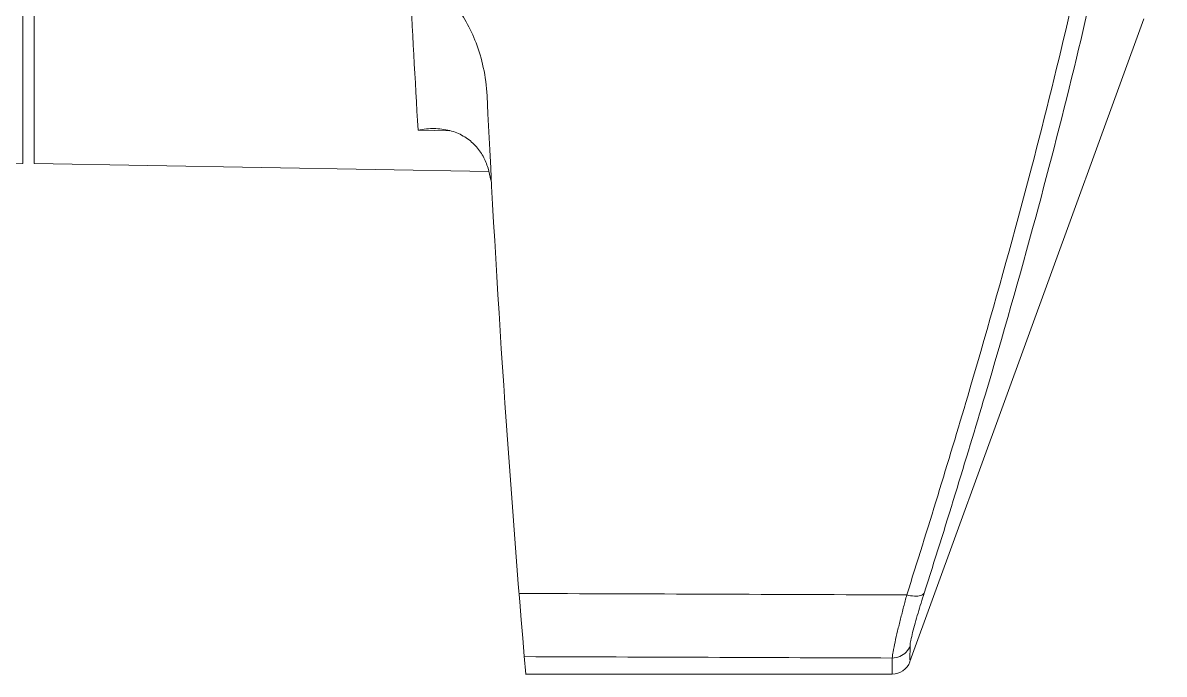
# Model space of a CAD drawing. Header units: metres. Extents: x 1628 to 1845, y 824 to 931.
# Drawn here: x 1655.3946 to 1655.4549, y 914.2751 to 914.3095 of the extents above; entities that cross this region are included whole.
import ezdxf

# ---------------------------------------------------------------- set-up
doc = ezdxf.new("R2010")
doc.units = ezdxf.units.M
doc.header["$LTSCALE"] = 0.15
doc.layers.add('hidrosanitário', color=26, linetype='Continuous', lineweight=0)

msp = doc.modelspace()

# ---------------------------------------------------------------- linework, layer by layer
at = {"layer": 'hidrosanitário', "linetype": 'Continuous'}
for p, q in [((1655.39457744337, 914.3880902053293), (1655.39457744337, 914.3020902053361)), ((1655.39517744337, 914.3880895882594), (1655.39517744337, 914.3020909262461)), ((1655.441494217655, 914.2757508967952), (1655.453864940451, 914.3097391783308)), ((1655.416364050288, 914.3038357465152), (1655.415481891128, 914.3038538630365)), ((1655.417169139425, 914.3038192150198), (1655.416364050288, 914.3038357465152)), ((1655.381784275682, 914.3015316435719), (1655.39457744337, 914.3020902053358)), ((1655.419225999078, 914.3016704362349), (1655.39517744337, 914.3020902053358)), ((1655.441502105386, 914.2765932984278), (1655.44149421749, 914.2758423441082)), ((1655.440553541011, 914.2750902053367), (1655.440562412685, 914.2759438107707)), ((1655.440554526753, 914.2750902053367), (1655.421168591798, 914.2750902053367))]:
    msp.add_line(p, q, dxfattribs=at)
for centre, radius, start, end in [((1656.104109676409, 914.3451175310679), 0.6898629695420869, 182.7645790072308, 183.4291535819647), ((1656.236344110208, 914.345090205335), 0.8181666666472529, 182.7616463330158, 184.9080628890049), ((1655.440553537878, 914.2760901877143), 0.001000000037776353, 269.9999934471413, 340.0000000038351)]:
    msp.add_arc(centre, radius, start, end, dxfattribs=at)
for points, knots in [([(1655.441327176519, 914.2792803158206), (1655.44243512818, 914.2827719241147), (1655.444472257436, 914.2893985142261), (1655.447162143465, 914.298856527743), (1655.44934395358, 914.3073259892838), (1655.451065217925, 914.3149523493), (1655.452377011369, 914.3219449697929), (1655.453315958536, 914.3285434582851), (1655.45388877658, 914.3349455903892), (1655.454017683102, 914.3391751127294), (1655.454017757749, 914.3412781250279)], [0, 0, 0, 0, 5.494769518461066, 10.39816285598832, 14.74839636600718, 18.61209763798428, 22.12332760927909, 25.41749188113808, 28.60565139528484, 31.7601698450988, 31.7601698450988, 31.7601698450988, 31.7601698450988]), ([(1655.442249415818, 914.2793771778595), (1655.443357705441, 914.2828547261763), (1655.445395752948, 914.2894570370061), (1655.448086125995, 914.2988849559349), (1655.450268287238, 914.3073362808793), (1655.451989660449, 914.3149566023487), (1655.453301296267, 914.321955248811), (1655.454239785813, 914.3285712467989), (1655.45481147508, 914.3349966149246), (1655.45493995811, 914.3392432966473), (1655.454940000087, 914.3413540582485)], [0, 0, 0, 0, 5.474824967060299, 10.36374738620441, 14.70515263688287, 18.56590213305444, 22.08006531382257, 25.38303947215508, 28.58532400579426, 31.751466408511, 31.751466408511, 31.751466408511, 31.751466408511]), ([(1655.415049545747, 914.3118438682752), (1655.415326550311, 914.3118302426853), (1655.415907466374, 914.3116959644642), (1655.416710723529, 914.3112167092279), (1655.417439677662, 914.310493058065), (1655.418071908346, 914.3095616508597), (1655.418593072143, 914.3084393650577), (1655.418977775869, 914.3071261529865), (1655.419103390675, 914.3061729208819), (1655.419127651075, 914.305669986197)], [0, 0, 0, 0, 0.4160092139519772, 0.8754552327844217, 1.386173508689391, 1.944762088641271, 2.555689785164871, 3.234980459972098, 3.990259676461089, 3.990259676461089, 3.990259676461089, 3.990259676461089]), ([(1655.416366051873, 914.3039332531209), (1655.416386907737, 914.3039328190514), (1655.416686677235, 914.3039241036697), (1655.417241152389, 914.3038406585699), (1655.417958464789, 914.3035275633367), (1655.418526737947, 914.3030600982408), (1655.418935602492, 914.3024837660353), (1655.419195135251, 914.3018551242537), (1655.419291455045, 914.3014203898931), (1655.419324931263, 914.3012064866778)], [0, 0, 0, 0, 0.03129057006000373, 0.4499129912770969, 0.8310672339352894, 1.191474504867174, 1.539712571246635, 1.880204157161299, 2.204964524284915, 2.204964524284915, 2.204964524284915, 2.204964524284915]), ([(1655.420822239476, 914.279357617728), (1655.424237152594, 914.2793444614038), (1655.431072130548, 914.2793184104028), (1655.437907110647, 914.2792929284303), (1655.441327176519, 914.2792803158206)], [0, 0, 0, 0, 5.122407691013971, 10.25254138344197, 10.25254138344197, 10.25254138344197, 10.25254138344197]), ([(1655.440562410253, 914.2759438107785), (1655.440565927647, 914.276055149445), (1655.440616054915, 914.2763339111809), (1655.440710934155, 914.2768094295036), (1655.440844546705, 914.2773871310212), (1655.440996815378, 914.2780116662054), (1655.441159221155, 914.2786473996296), (1655.441270997595, 914.2790706615212), (1655.441327176354, 914.2792803158211)], [0, 0, 0, 0, 0.167091320114044, 0.4226921061274739, 0.7284790513108381, 1.055984220963389, 1.387069640948128, 1.712645594370933, 1.712645594370933, 1.712645594370933, 1.712645594370933]), ([(1655.441327175593, 914.2792803131167), (1655.441462483003, 914.2792461011147), (1655.441712209701, 914.2792071895053), (1655.442033369545, 914.2792190922116), (1655.442214352624, 914.2793133348189), (1655.442249418844, 914.2793771767831)], [0, 0, 0, 0, 0.2093483985569579, 0.3747599752029114, 0.4840176133375941, 0.4840176133375941, 0.4840176133375941, 0.4840176133375941]), ([(1655.441502105386, 914.2765932984278), (1655.441503115353, 914.276686162694), (1655.441550695678, 914.2769194356272), (1655.4416417935, 914.2773157642735), (1655.441772618179, 914.2777979318096), (1655.441922465359, 914.2783190548778), (1655.442082986485, 914.2788494608942), (1655.442193711887, 914.2792023897412), (1655.442249415818, 914.2793771778595)], [0, 0, 0, 0, 0.139304637287996, 0.3540612240996231, 0.6116226694035058, 0.8879459227856124, 1.167611768788683, 1.442786407867301, 1.442786407867301, 1.442786407867301, 1.442786407867301]), ([(1655.440562412769, 914.275943924443), (1655.440697142182, 914.2759438836472), (1655.440969277711, 914.2759989948183), (1655.441309141331, 914.276233307615), (1655.441455893701, 914.2764679835666), (1655.441502101629, 914.2765932997788)], [0, 0, 0, 0, 0.2020941288304155, 0.403444020591014, 0.6037899280261567, 0.6037899280261567, 0.6037899280261567, 0.6037899280261567]), ([(1655.421098390761, 914.2760169714586), (1655.424340076477, 914.2760045164225), (1655.430828082808, 914.275979867479), (1655.437316091098, 914.2759557393399), (1655.440562412685, 914.2759438107707)], [0, 0, 0, 0, 4.862564463395326, 9.732079716927984, 9.732079716927984, 9.732079716927984, 9.732079716927984])]:
    msp.add_open_spline(points, degree=3, knots=knots, dxfattribs=at)
msp.add_open_spline([(1655.415481891127, 914.3038538630351), (1655.415772291591, 914.3039106776907), (1655.416070209986, 914.3039394104305), (1655.416366051873, 914.3039332531209)], degree=3, dxfattribs=at)

doc.saveas('drawing.dxf')
